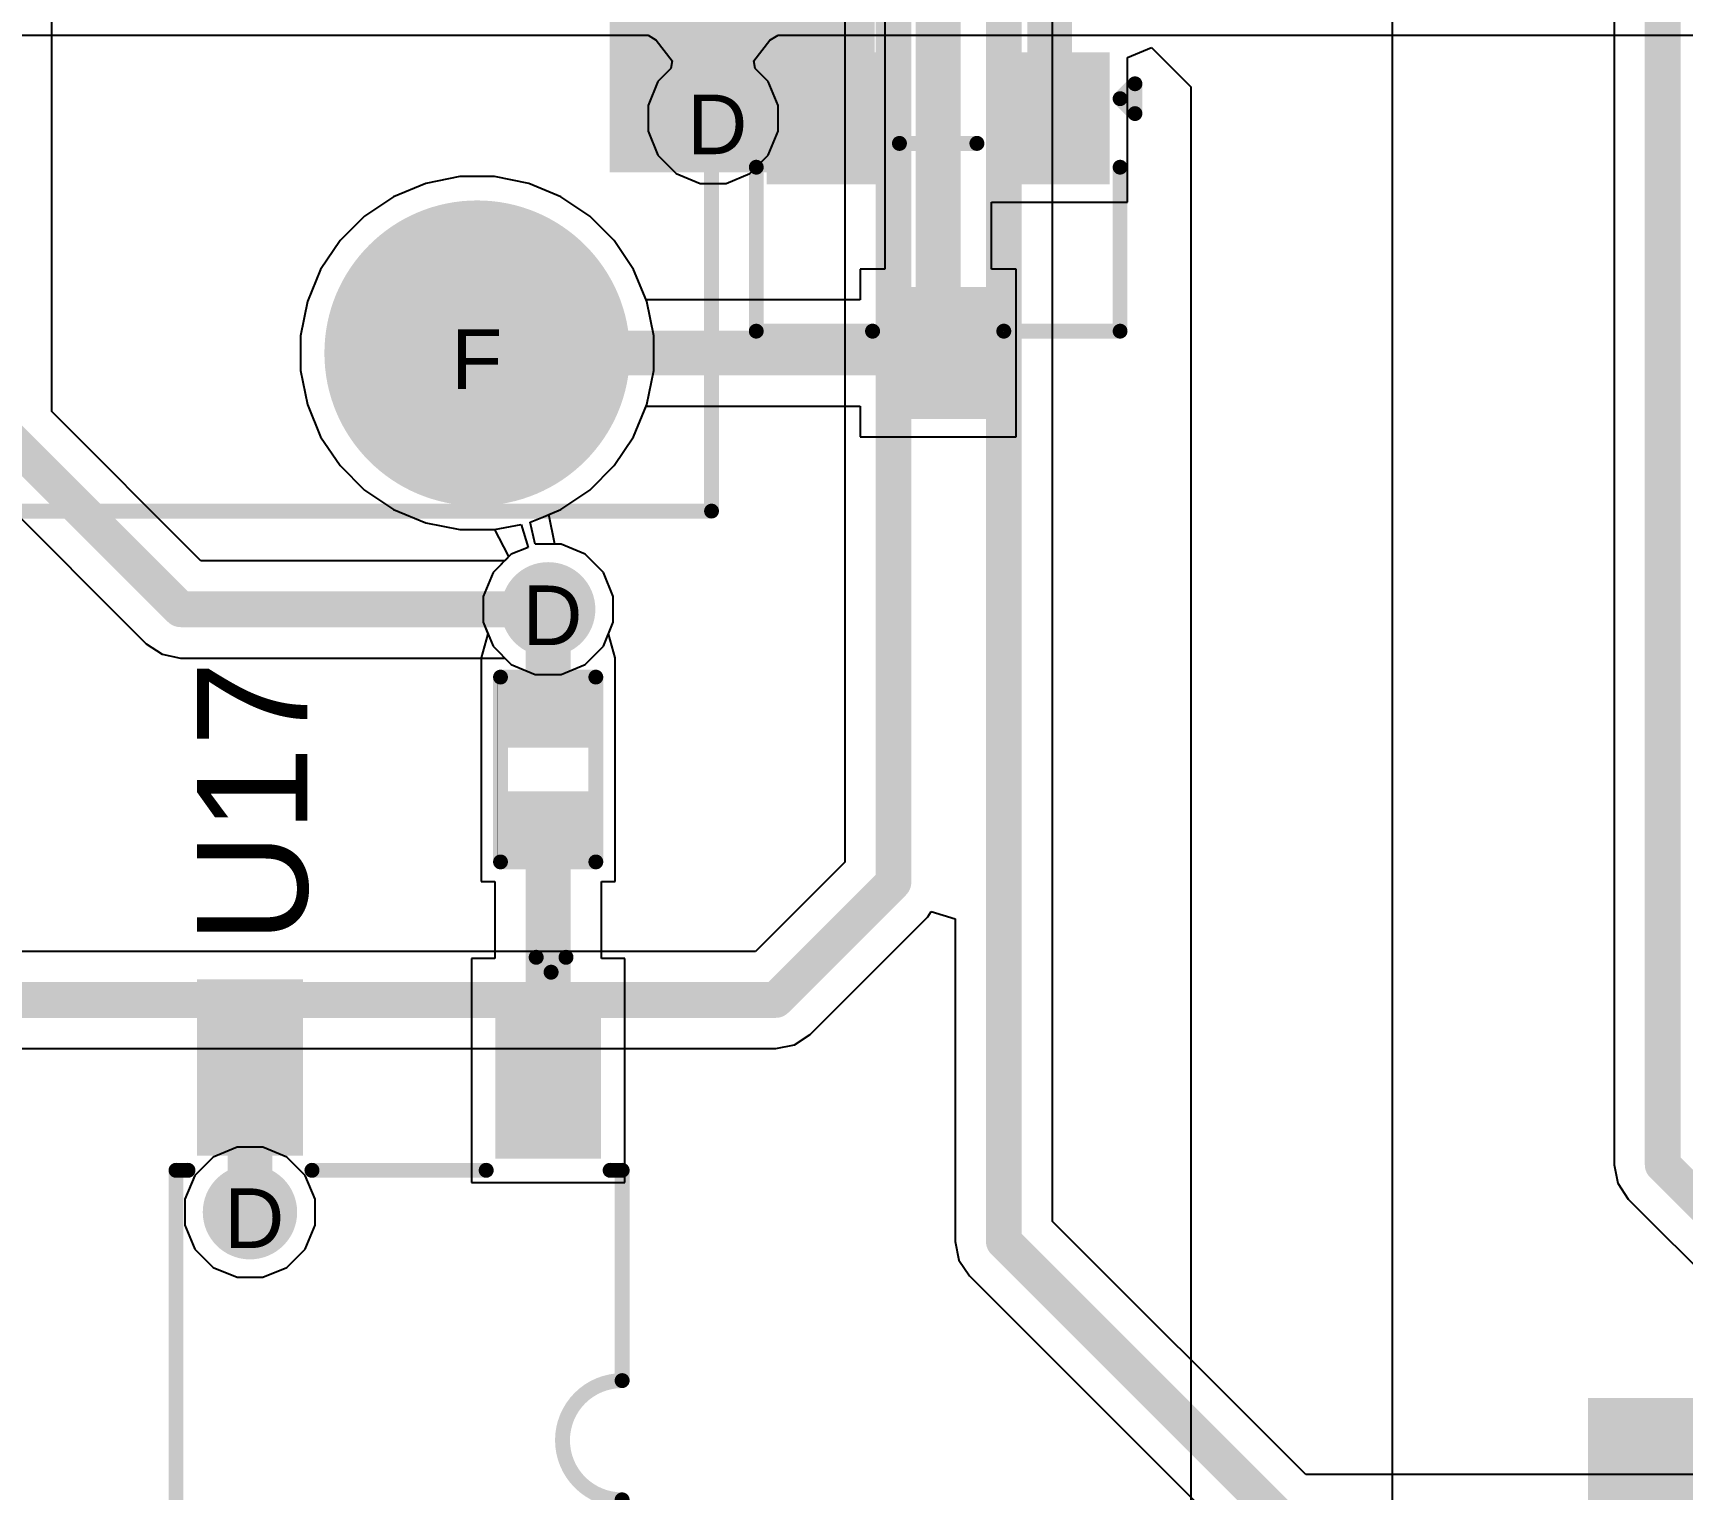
# Model space of a CAD drawing. Header units: inches. Extents: x 0 to 5401, y 0 to 5414.
# Drawn here: x 27.67 to 41.73, y 15.87 to 28.27 of the extents above; entities that cross this region are included whole.
import ezdxf

# ---------------------------------------------------------------- set-up
doc = ezdxf.new("R2010")
doc.units = ezdxf.units.IN
for name, color, linetype in [('Bottom Layer', 5, 'Continuous'), ('Bottom Solder', 6, 'Continuous'), ('Drill Drawing', 1, 'Continuous'), ('Layer 1', 16, 'Continuous'), ('Layer 2', 76, 'Continuous'), ('Multi-Layer', 9, 'Continuous'), ('Pad Holes', 156, 'Continuous'), ('Top Layer', 1, 'Continuous'), ('Top Overlay', 2, 'Continuous'), ('Top Paste', 8, 'Continuous'), ('Top Solder', 216, 'Continuous'), ('Via Holes', 16, 'Continuous')]:
    doc.layers.add(name, color=color, linetype=linetype)
doc.styles.add('Arial', font='', dxfattribs={"height": 0.2})
doc.styles.get('Arial').set_extended_font_data('Arial')

# ---------------------------------------------------------------- blocks, each defined once
blk = doc.blocks.new('SO_5_19')
at = {"layer": 'Top Layer'}
for points in [[(-3.85, 0.87), (-3.85, 1.67), (-2.45, 1.67), (-2.45, 0.87)], [(2.45, 0.87), (2.45, 1.67), (3.85, 1.67), (3.85, 0.87)], [(2.475, -0.4), (2.475, 0.4), (3.875, 0.4), (3.875, -0.4)], [(-3.875, -1.67), (-3.875, -0.87), (-2.475, -0.87), (-2.475, -1.67)], [(2.45, -1.67), (2.45, -0.87), (3.85, -0.87), (3.85, -1.67)]]:
    blk.add_hatch(color=1, dxfattribs=at).paths.add_polyline_path(points)
at = {"layer": 'Top Paste'}
for points in [[(-3.85, 0.87), (-3.85, 1.67), (-2.45, 1.67), (-2.45, 0.87)], [(2.45, 0.87), (2.45, 1.67), (3.85, 1.67), (3.85, 0.87)], [(2.475, -0.4), (2.475, 0.4), (3.875, 0.4), (3.875, -0.4)], [(-3.875, -1.67), (-3.875, -0.87), (-2.475, -0.87), (-2.475, -1.67)], [(2.45, -1.67), (2.45, -0.87), (3.85, -0.87), (3.85, -1.67)]]:
    blk.add_hatch(color=8, dxfattribs=at).paths.add_polyline_path(points)
at = {"layer": 'Top Solder'}
for points in [[(-3.901, 0.819), (-3.901, 1.721), (-2.399, 1.721), (-2.399, 0.819)], [(2.399, 0.819), (2.399, 1.721), (3.901, 1.721), (3.901, 0.819)], [(2.424, -0.451), (2.424, 0.451), (3.926, 0.451), (3.926, -0.451)], [(-3.926, -1.721), (-3.926, -0.819), (-2.424, -0.819), (-2.424, -1.721)], [(2.399, -1.721), (2.399, -0.819), (3.901, -0.819), (3.901, -1.721)]]:
    blk.add_hatch(color=216, dxfattribs=at).paths.add_polyline_path(points)
at = {"layer": 'Top Overlay'}
for points in [[(-2.3, 1.798, 0.127, 0.127, 0), (-2.3, 1.9, 0.127, 0.127, 0)], [(-0.508, 1.9, 0.127, 0.127, 0), (-2.3, 1.9, 0.127, 0.127, 0)], [(0.508, 1.9, 0.127, 0.127, -1), (-0.508, 1.9, 0.127, 0.127, 0)], [(2.3, 1.9, 0.127, 0.127, 0), (0.508, 1.9, 0.127, 0.127, 0)], [(2.3, 1.798, 0.127, 0.127, 0), (2.3, 1.9, 0.127, 0.127, 0)], [(2.3, 1.798, 0.127, 0.127, 0), (2.3, 1.9, 0.127, 0.127, 0)], [(-3.988, 1.295, 0.127, 0.127, 0), (-4.115, 1.422, 0.127, 0.127, 0)], [(-4.115, 1.168, 0.127, 0.127, 0), (-4.115, 1.422, 0.127, 0.127, 0)], [(-4.115, 1.168, 0.127, 0.127, 0), (-3.988, 1.295, 0.127, 0.127, 0)], [(-2.3, -0.742, 0.127, 0.127, 0), (-2.3, 0.742, 0.127, 0.127, 0)], [(2.3, 0.519, 0.127, 0.127, 0), (2.3, 0.742, 0.127, 0.127, 0)], [(2.3, -0.742, 0.127, 0.127, 0), (2.3, -0.519, 0.127, 0.127, 0)], [(-2.3, -1.9, 0.127, 0.127, 0), (-2.3, -1.798, 0.127, 0.127, 0)], [(2.3, -1.9, 0.127, 0.127, 0), (2.3, -1.798, 0.127, 0.127, 0)], [(2.3, -1.9, 0.127, 0.127, 0), (-2.3, -1.9, 0.127, 0.127, 0)]]:
    blk.add_lwpolyline(points, format="xyseb", dxfattribs=at)
for points in [[(-2.332, 1.9, 0.0635, 0.0635, 1), (-2.268, 1.9, 0.0635, 0.0635, 1)], [(-2.332, 1.9, 0.0635, 0.0635, 1), (-2.268, 1.9, 0.0635, 0.0635, 1)], [(-2.332, 1.798, 0.0635, 0.0635, 1), (-2.268, 1.798, 0.0635, 0.0635, 1)], [(-0.54, 1.9, 0.0635, 0.0635, 1), (-0.476, 1.9, 0.0635, 0.0635, 1)], [(-0.539, 1.9, 0.0635, 0.0635, 1), (-0.476, 1.9, 0.0635, 0.0635, 1)], [(0.476, 1.9, 0.0635, 0.0635, 1), (0.54, 1.9, 0.0635, 0.0635, 1)], [(0.476, 1.9, 0.0635, 0.0635, 1), (0.54, 1.9, 0.0635, 0.0635, 1)], [(2.268, 1.9, 0.0635, 0.0635, 1), (2.332, 1.9, 0.0635, 0.0635, 1)], [(2.268, 1.9, 0.0635, 0.0635, 1), (2.332, 1.9, 0.0635, 0.0635, 1)], [(2.268, 1.9, 0.0635, 0.0635, 1), (2.332, 1.9, 0.0635, 0.0635, 1)], [(2.268, 1.798, 0.0635, 0.0635, 1), (2.332, 1.798, 0.0635, 0.0635, 1)], [(2.268, 1.798, 0.0635, 0.0635, 1), (2.332, 1.798, 0.0635, 0.0635, 1)], [(-4.147, 1.422, 0.0635, 0.0635, 1), (-4.083, 1.422, 0.0635, 0.0635, 1)], [(-4.147, 1.422, 0.0635, 0.0635, 1), (-4.083, 1.422, 0.0635, 0.0635, 1)], [(-4.02, 1.295, 0.0635, 0.0635, 1), (-3.956, 1.295, 0.0635, 0.0635, 1)], [(-4.02, 1.295, 0.0635, 0.0635, 1), (-3.956, 1.295, 0.0635, 0.0635, 1)], [(-4.147, 1.168, 0.0635, 0.0635, 1), (-4.083, 1.168, 0.0635, 0.0635, 1)], [(-4.147, 1.168, 0.0635, 0.0635, 1), (-4.083, 1.168, 0.0635, 0.0635, 1)], [(-2.332, 0.742, 0.0635, 0.0635, 1), (-2.268, 0.742, 0.0635, 0.0635, 1)], [(2.268, 0.742, 0.0635, 0.0635, 1), (2.332, 0.742, 0.0635, 0.0635, 1)], [(2.268, 0.519, 0.0635, 0.0635, 1), (2.332, 0.519, 0.0635, 0.0635, 1)], [(2.268, -0.519, 0.0635, 0.0635, 1), (2.332, -0.519, 0.0635, 0.0635, 1)], [(-2.332, -0.742, 0.0635, 0.0635, 1), (-2.268, -0.742, 0.0635, 0.0635, 1)], [(2.268, -0.742, 0.0635, 0.0635, 1), (2.332, -0.742, 0.0635, 0.0635, 1)], [(-2.332, -1.798, 0.0635, 0.0635, 1), (-2.268, -1.798, 0.0635, 0.0635, 1)], [(2.268, -1.798, 0.0635, 0.0635, 1), (2.332, -1.798, 0.0635, 0.0635, 1)], [(-2.332, -1.9, 0.0635, 0.0635, 1), (-2.268, -1.9, 0.0635, 0.0635, 1)], [(-2.332, -1.9, 0.0635, 0.0635, 1), (-2.268, -1.9, 0.0635, 0.0635, 1)], [(2.268, -1.9, 0.0635, 0.0635, 1), (2.332, -1.9, 0.0635, 0.0635, 1)], [(2.268, -1.9, 0.0635, 0.0635, 1), (2.332, -1.9, 0.0635, 0.0635, 1)]]:
    blk.add_lwpolyline(points, format="xyseb", close=True, dxfattribs=at)
blk = doc.blocks.new('R___0402_81')
at = {"layer": 'Top Layer'}
for points in [[(-0.699, -0.318), (-0.699, 0.317), (-0.241, 0.317), (-0.241, -0.318)], [(0.241, -0.318), (0.241, 0.317), (0.699, 0.317), (0.699, -0.318)]]:
    blk.add_hatch(color=1, dxfattribs=at).paths.add_polyline_path(points)
at = {"layer": 'Top Paste'}
for points in [[(-0.699, -0.318), (-0.699, 0.317), (-0.241, 0.317), (-0.241, -0.318)], [(0.241, -0.318), (0.241, 0.317), (0.699, 0.317), (0.699, -0.318)]]:
    blk.add_hatch(color=8, dxfattribs=at).paths.add_polyline_path(points)
at = {"layer": 'Top Solder'}
for points in [[(-0.754, -0.373), (-0.754, 0.373), (-0.186, 0.373), (-0.186, -0.373)], [(0.186, -0.373), (0.186, 0.373), (0.754, 0.373), (0.754, -0.373)]]:
    blk.add_hatch(color=216, dxfattribs=at).paths.add_polyline_path(points)
at = {"layer": 'Top Overlay'}
for points in [[(-0.787, -0.406, 0.127, 0.127, 0), (-0.787, 0.406, 0.127, 0.127, 0)], [(0.787, 0.406, 0.127, 0.127, 0), (-0.787, 0.406, 0.127, 0.127, 0)], [(0.787, -0.406, 0.127, 0.127, 0), (0.787, 0.406, 0.127, 0.127, 0)], [(0.787, -0.406, 0.127, 0.127, 0), (-0.787, -0.406, 0.127, 0.127, 0)], [(0.813, -0.432, 0.00323, 0.00323, 0), (-0.813, -0.432, 0.00323, 0.00323, 0)]]:
    blk.add_lwpolyline(points, format="xyseb", dxfattribs=at)
for points in [[(-0.819, 0.406, 0.0635, 0.0635, 1), (-0.756, 0.406, 0.0635, 0.0635, 1)], [(-0.819, 0.406, 0.0635, 0.0635, 1), (-0.756, 0.406, 0.0635, 0.0635, 1)], [(0.756, 0.406, 0.0635, 0.0635, 1), (0.819, 0.406, 0.0635, 0.0635, 1)], [(0.756, 0.406, 0.0635, 0.0635, 1), (0.819, 0.406, 0.0635, 0.0635, 1)], [(-0.819, -0.406, 0.0635, 0.0635, 1), (-0.756, -0.406, 0.0635, 0.0635, 1)], [(-0.819, -0.406, 0.0635, 0.0635, 1), (-0.756, -0.406, 0.0635, 0.0635, 1)], [(0.756, -0.406, 0.0635, 0.0635, 1), (0.819, -0.406, 0.0635, 0.0635, 1)], [(0.756, -0.406, 0.0635, 0.0635, 1), (0.819, -0.406, 0.0635, 0.0635, 1)], [(-0.814, -0.432, 0.00161, 0.00161, 1), (-0.812, -0.432, 0.00161, 0.00161, 1)], [(0.812, -0.432, 0.00161, 0.00161, 1), (0.814, -0.432, 0.00161, 0.00161, 1)]]:
    blk.add_lwpolyline(points, format="xyseb", close=True, dxfattribs=at)
blk = doc.blocks.new('SOT_23_167')
at = {"layer": 'Top Layer'}
for points in [[(-0.41, 1.46), (0.41, 1.46), (0.41, 0.54), (-0.41, 0.54)], [(-1.36, -0.54), (-0.54, -0.54), (-0.54, -1.46), (-1.36, -1.46)], [(0.54, -0.54), (1.36, -0.54), (1.36, -1.46), (0.54, -1.46)]]:
    blk.add_hatch(color=1, dxfattribs=at).paths.add_polyline_path(points)
at = {"layer": 'Top Paste'}
for points in [[(-0.41, 1.46), (0.41, 1.46), (0.41, 0.54), (-0.41, 0.54)], [(-1.36, -0.54), (-0.54, -0.54), (-0.54, -1.46), (-1.36, -1.46)], [(0.54, -0.54), (1.36, -0.54), (1.36, -1.46), (0.54, -1.46)]]:
    blk.add_hatch(color=8, dxfattribs=at).paths.add_polyline_path(points)
at = {"layer": 'Top Solder'}
for points in [[(-0.512, 1.562), (0.512, 1.562), (0.512, 0.438), (-0.512, 0.438)], [(-1.462, -0.438), (-0.438, -0.438), (-0.438, -1.562), (-1.462, -1.562)], [(0.438, -0.438), (1.462, -0.438), (1.462, -1.562), (0.438, -1.562)]]:
    blk.add_hatch(color=216, dxfattribs=at).paths.add_polyline_path(points)
at = {"layer": 'Top Overlay'}
for points in [[(-1.549, 0.813, 0.127, 0.127, 0), (-1.549, -0.584, 0.127, 0.127, 0)], [(-0.559, 0.813, 0.127, 0.127, 0), (-1.549, 0.813, 0.127, 0.127, 0)], [(1.549, 0.813, 0.127, 0.127, 0), (0.559, 0.813, 0.127, 0.127, 0)], [(1.549, 0.813, 0.127, 0.127, 0), (1.549, -0.584, 0.127, 0.127, 0)], [(0.33, -0.787, 0.127, 0.127, 0), (-0.33, -0.787, 0.127, 0.127, 0)], [(-1.549, -1.168, 0.127, 0.127, 0), (-1.676, -1.041, 0.127, 0.127, 0)], [(-1.676, -1.041, 0.127, 0.127, 0), (-1.676, -1.295, 0.127, 0.127, 0)], [(-1.549, -1.168, 0.127, 0.127, 0), (-1.676, -1.295, 0.127, 0.127, 0)]]:
    blk.add_lwpolyline(points, format="xyseb", dxfattribs=at)
for points in [[(-1.581, 0.813, 0.0635, 0.0635, 1), (-1.518, 0.813, 0.0635, 0.0635, 1)], [(-1.581, 0.813, 0.0635, 0.0635, 1), (-1.518, 0.813, 0.0635, 0.0635, 1)], [(-0.591, 0.813, 0.0635, 0.0635, 1), (-0.527, 0.813, 0.0635, 0.0635, 1)], [(0.527, 0.813, 0.0635, 0.0635, 1), (0.591, 0.813, 0.0635, 0.0635, 1)], [(1.518, 0.813, 0.0635, 0.0635, 1), (1.581, 0.813, 0.0635, 0.0635, 1)], [(1.518, 0.813, 0.0635, 0.0635, 1), (1.581, 0.813, 0.0635, 0.0635, 1)], [(-1.581, -0.584, 0.0635, 0.0635, 1), (-1.518, -0.584, 0.0635, 0.0635, 1)], [(1.518, -0.584, 0.0635, 0.0635, 1), (1.581, -0.584, 0.0635, 0.0635, 1)], [(-0.362, -0.787, 0.0635, 0.0635, 1), (-0.298, -0.787, 0.0635, 0.0635, 1)], [(0.298, -0.787, 0.0635, 0.0635, 1), (0.362, -0.787, 0.0635, 0.0635, 1)], [(-1.708, -1.041, 0.0635, 0.0635, 1), (-1.645, -1.041, 0.0635, 0.0635, 1)], [(-1.708, -1.041, 0.0635, 0.0635, 1), (-1.645, -1.041, 0.0635, 0.0635, 1)], [(-1.581, -1.168, 0.0635, 0.0635, 1), (-1.518, -1.168, 0.0635, 0.0635, 1)], [(-1.581, -1.168, 0.0635, 0.0635, 1), (-1.518, -1.168, 0.0635, 0.0635, 1)], [(-1.708, -1.295, 0.0635, 0.0635, 1), (-1.645, -1.295, 0.0635, 0.0635, 1)], [(-1.708, -1.295, 0.0635, 0.0635, 1), (-1.645, -1.295, 0.0635, 0.0635, 1)]]:
    blk.add_lwpolyline(points, format="xyseb", close=True, dxfattribs=at)
blk = doc.blocks.new('HF33F_024_ZS3_178')
at = {"layer": 'Bottom Layer'}
h = blk.add_hatch(color=5, dxfattribs=at)
edge = h.paths.add_edge_path()
edge.add_arc((-8.9, 3.81), 1.25, 0, 360)
at = {"layer": 'Bottom Solder'}
h = blk.add_hatch(color=6, dxfattribs=at)
edge = h.paths.add_edge_path()
edge.add_arc((-8.9, 3.81), 1.301, 0, 360)
at = {"layer": 'Layer 1'}
h = blk.add_hatch(color=16, dxfattribs=at)
edge = h.paths.add_edge_path()
edge.add_arc((-8.9, 3.81), 1.25, 0, 360)
at = {"layer": 'Layer 2'}
h = blk.add_hatch(color=76, dxfattribs=at)
edge = h.paths.add_edge_path()
edge.add_arc((-8.9, 3.81), 1.25, 0, 360)
at = {"layer": 'Multi-Layer'}
h = blk.add_hatch(color=9, dxfattribs=at)
edge = h.paths.add_edge_path()
edge.add_arc((-8.9, 3.81), 1.25, 0, 360)
at = {"layer": 'Pad Holes'}
h = blk.add_hatch(color=7, dxfattribs=at)
edge = h.paths.add_edge_path()
edge.add_arc((-8.9, 3.81), 0.7, 0, 360)
at = {"layer": 'Top Layer'}
h = blk.add_hatch(color=1, dxfattribs=at)
edge = h.paths.add_edge_path()
edge.add_arc((-8.9, 3.81), 1.25, 0, 360)
at = {"layer": 'Top Solder'}
h = blk.add_hatch(color=216, dxfattribs=at)
edge = h.paths.add_edge_path()
edge.add_arc((-8.9, 3.81), 1.301, 0, 360)
at = {"layer": 'Top Overlay'}
for points in [[(-10.897, 5.156, 0.127, 0.127, 0), (-10.897, -5.163, 0.127, 0.127, 0)], [(9.677, 5.156, 0.127, 0.127, 0), (-10.897, 5.156, 0.127, 0.127, 0)]]:
    blk.add_lwpolyline(points, format="xyseb", dxfattribs=at)
blk.add_lwpolyline([(-10.928, 5.156, 0.0635, 0.0635, 1), (-10.865, 5.156, 0.0635, 0.0635, 1)], format="xyseb", close=True, dxfattribs=at)
blk.add_lwpolyline([(-10.928, 5.156, 0.0635, 0.0635, 1), (-10.865, 5.156, 0.0635, 0.0635, 1)], format="xyseb", close=True, dxfattribs=at)
blk = doc.blocks.new('UWX1E101MCL1GB__270')
at = {"layer": 'Top Layer'}
for points in [[(-1.15, 1.4), (-1.15, -1.4), (-6.15, -1.4), (-6.15, 1.4)], [(6.15, 1.4), (6.15, -1.4), (1.15, -1.4), (1.15, 1.4)]]:
    blk.add_hatch(color=1, dxfattribs=at).paths.add_polyline_path(points)
at = {"layer": 'Top Paste'}
for points in [[(-1.15, 1.4), (-1.15, -1.4), (-6.15, -1.4), (-6.15, 1.4)], [(6.15, 1.4), (6.15, -1.4), (1.15, -1.4), (1.15, 1.4)]]:
    blk.add_hatch(color=8, dxfattribs=at).paths.add_polyline_path(points)
at = {"layer": 'Top Solder'}
for points in [[(-1.048, 1.502), (-1.048, -1.502), (-6.252, -1.502), (-6.252, 1.502)], [(6.252, 1.502), (6.252, -1.502), (1.048, -1.502), (1.048, 1.502)]]:
    blk.add_hatch(color=216, dxfattribs=at).paths.add_polyline_path(points)
at = {"layer": 'Top Overlay'}
for points in [[(-4.242, 3.124, 0.127, 0.127, 0), (-3.15, 4.216, 0.127, 0.127, 0)], [(-3.15, 4.216, 0.127, 0.127, 0), (4.267, 4.216, 0.127, 0.127, 0)], [(4.267, 1.956, 0.127, 0.127, 0), (4.267, 4.216, 0.127, 0.127, 0)], [(-4.242, 2.083, 0.127, 0.127, 0), (-4.242, 3.124, 0.127, 0.127, 0)], [(-4.902, 1.651, 0.127, 0.127, 0), (-4.902, 2.261, 0.127, 0.127, 0)], [(-5.207, 1.956, 0.127, 0.127, 0), (-4.597, 1.956, 0.127, 0.127, 0)], [(4.267, -4.216, 0.127, 0.127, 0), (4.267, -1.956, 0.127, 0.127, 0)], [(-4.242, -3.124, 0.127, 0.127, 0), (-4.242, -2.083, 0.127, 0.127, 0)], [(-4.242, -3.124, 0.127, 0.127, 0), (-3.15, -4.216, 0.127, 0.127, 0)], [(-3.15, -4.216, 0.127, 0.127, 0), (4.267, -4.216, 0.127, 0.127, 0)]]:
    blk.add_lwpolyline(points, format="xyseb", dxfattribs=at)
for points in [[(-3.181, 4.216, 0.0635, 0.0635, 1), (-3.118, 4.216, 0.0635, 0.0635, 1)], [(-3.181, 4.216, 0.0635, 0.0635, 1), (-3.118, 4.216, 0.0635, 0.0635, 1)], [(4.235, 4.216, 0.0635, 0.0635, 1), (4.299, 4.216, 0.0635, 0.0635, 1)], [(4.235, 4.216, 0.0635, 0.0635, 1), (4.299, 4.216, 0.0635, 0.0635, 1)], [(-4.274, 3.124, 0.0635, 0.0635, 1), (-4.21, 3.124, 0.0635, 0.0635, 1)], [(-4.274, 3.124, 0.0635, 0.0635, 1), (-4.21, 3.124, 0.0635, 0.0635, 1)], [(-4.934, 2.261, 0.0635, 0.0635, 1), (-4.87, 2.261, 0.0635, 0.0635, 1)], [(-4.274, 2.083, 0.0635, 0.0635, 1), (-4.21, 2.083, 0.0635, 0.0635, 1)], [(-5.239, 1.956, 0.0635, 0.0635, 1), (-5.175, 1.956, 0.0635, 0.0635, 1)], [(-4.629, 1.956, 0.0635, 0.0635, 1), (-4.566, 1.956, 0.0635, 0.0635, 1)], [(4.235, 1.956, 0.0635, 0.0635, 1), (4.299, 1.956, 0.0635, 0.0635, 1)], [(-4.934, 1.651, 0.0635, 0.0635, 1), (-4.87, 1.651, 0.0635, 0.0635, 1)], [(4.235, -1.956, 0.0635, 0.0635, 1), (4.299, -1.956, 0.0635, 0.0635, 1)], [(-4.274, -2.083, 0.0635, 0.0635, 1), (-4.21, -2.083, 0.0635, 0.0635, 1)], [(-4.274, -3.124, 0.0635, 0.0635, 1), (-4.21, -3.124, 0.0635, 0.0635, 1)], [(-4.274, -3.124, 0.0635, 0.0635, 1), (-4.21, -3.124, 0.0635, 0.0635, 1)], [(-3.181, -4.216, 0.0635, 0.0635, 1), (-3.118, -4.216, 0.0635, 0.0635, 1)], [(-3.181, -4.216, 0.0635, 0.0635, 1), (-3.118, -4.216, 0.0635, 0.0635, 1)], [(4.235, -4.216, 0.0635, 0.0635, 1), (4.299, -4.216, 0.0635, 0.0635, 1)], [(4.235, -4.216, 0.0635, 0.0635, 1), (4.299, -4.216, 0.0635, 0.0635, 1)]]:
    blk.add_lwpolyline(points, format="xyseb", close=True, dxfattribs=at)

msp = doc.modelspace()

# ---------------------------------------------------------------- hatches: boundary and pattern name
at = {"layer": 'Bottom Layer'}
h = msp.add_hatch(color=5, dxfattribs=at)
edge = h.paths.add_edge_path()
edge.add_arc((33.465, 27.546), 0.3, 0, 360)
h = msp.add_hatch(color=5, dxfattribs=at)
edge = h.paths.add_edge_path()
edge.add_arc((32.06, 23.363), 0.3, 0, 360)
h = msp.add_hatch(color=5, dxfattribs=at)
edge = h.paths.add_edge_path()
edge.add_arc((29.52, 18.226), 0.3, 0, 360)
at = {"layer": 'Bottom Solder'}
h = msp.add_hatch(color=6, dxfattribs=at)
edge = h.paths.add_edge_path()
edge.add_arc((33.465, 27.546), 0.402, 0, 360)
h = msp.add_hatch(color=6, dxfattribs=at)
edge = h.paths.add_edge_path()
edge.add_arc((32.06, 23.363), 0.402, 0, 360)
h = msp.add_hatch(color=6, dxfattribs=at)
edge = h.paths.add_edge_path()
edge.add_arc((29.52, 18.226), 0.402, 0, 360)
at = {"layer": 'Layer 1'}
h = msp.add_hatch(color=16, dxfattribs=at)
edge = h.paths.add_edge_path()
edge.add_arc((33.465, 27.546), 0.3, 0, 360)
h = msp.add_hatch(color=16, dxfattribs=at)
edge = h.paths.add_edge_path()
edge.add_arc((32.06, 23.363), 0.3, 0, 360)
h = msp.add_hatch(color=16, dxfattribs=at)
edge = h.paths.add_edge_path()
edge.add_arc((29.52, 18.226), 0.3, 0, 360)
at = {"layer": 'Layer 2'}
h = msp.add_hatch(color=76, dxfattribs=at)
edge = h.paths.add_edge_path()
edge.add_arc((33.465, 27.546), 0.3, 0, 360)
h = msp.add_hatch(color=76, dxfattribs=at)
edge = h.paths.add_edge_path()
edge.add_arc((32.06, 23.363), 0.3, 0, 360)
h = msp.add_hatch(color=76, dxfattribs=at)
edge = h.paths.add_edge_path()
edge.add_arc((29.52, 18.226), 0.3, 0, 360)
at = {"layer": 'Top Layer'}
msp.add_hatch(color=1, dxfattribs=at).paths.add_polyline_path([(32.584, 27.086), (34.842, 27.086), (34.842, 29.032), (32.584, 29.032)])
h = msp.add_hatch(color=1, dxfattribs=at)
edge = h.paths.add_edge_path()
edge.add_arc((33.465, 27.546), 0.3, 0, 360)
h = msp.add_hatch(color=1, dxfattribs=at)
edge = h.paths.add_edge_path()
edge.add_arc((32.06, 23.363), 0.3, 0, 360)
h = msp.add_hatch(color=1, dxfattribs=at)
edge = h.paths.add_edge_path()
edge.add_arc((29.52, 18.226), 0.3, 0, 360)
at = {"layer": 'Top Solder'}
h = msp.add_hatch(color=216, dxfattribs=at)
edge = h.paths.add_edge_path()
edge.add_arc((33.465, 27.546), 0.402, 0, 360)
h = msp.add_hatch(color=216, dxfattribs=at)
edge = h.paths.add_edge_path()
edge.add_arc((32.06, 23.363), 0.402, 0, 360)
h = msp.add_hatch(color=216, dxfattribs=at)
edge = h.paths.add_edge_path()
edge.add_arc((29.52, 18.226), 0.402, 0, 360)
at = {"layer": 'Via Holes'}
h = msp.add_hatch(color=7, dxfattribs=at)
edge = h.paths.add_edge_path()
edge.add_arc((33.465, 27.546), 0.15, 0, 360)
h = msp.add_hatch(color=7, dxfattribs=at)
edge = h.paths.add_edge_path()
edge.add_arc((32.06, 23.363), 0.15, 0, 360)
h = msp.add_hatch(color=7, dxfattribs=at)
edge = h.paths.add_edge_path()
edge.add_arc((29.52, 18.226), 0.15, 0, 360)

# ---------------------------------------------------------------- linework, layer by layer
at = {"layer": 'Bottom Layer'}
for p, q in [((27.831, 25.048), (27.831, 78.795)), ((41.139, 39.733), (41.139, 18.631)), ((34.587, 37.132), (34.587, 21.209)), ((36.355, 18.148), (36.355, 36.652)), ((31.017, 26.992), (30.743, 26.879)), ((31.307, 27.05), (31.017, 26.992)), ((31.603, 27.05), (31.307, 27.05)), ((31.894, 26.992), (31.603, 27.05)), ((32.168, 26.879), (31.894, 26.992)), ((30.743, 26.879), (30.496, 26.714)), ((32.414, 26.714), (32.168, 26.879)), ((30.496, 26.714), (30.287, 26.505)), ((32.623, 26.505), (32.414, 26.714)), ((30.287, 26.505), (30.122, 26.258)), ((32.788, 26.258), (32.623, 26.505)), ((30.122, 26.258), (30.009, 25.985)), ((32.901, 25.985), (32.788, 26.258)), ((30.009, 25.985), (29.951, 25.694)), ((32.959, 25.694), (32.901, 25.985)), ((29.951, 25.694), (29.951, 25.398)), ((32.959, 25.398), (32.959, 25.694)), ((29.951, 25.398), (30.009, 25.107)), ((32.901, 25.107), (32.959, 25.398)), ((29.101, 23.777), (27.831, 25.048)), ((30.009, 25.107), (30.122, 24.833)), ((32.788, 24.833), (32.901, 25.107)), ((30.122, 24.833), (30.287, 24.587)), ((32.623, 24.587), (32.788, 24.833)), ((27.123, 24.583), (28.636, 23.07)), ((30.287, 24.587), (30.496, 24.378)), ((32.414, 24.378), (32.623, 24.587)), ((30.496, 24.378), (30.743, 24.213)), ((32.168, 24.213), (32.414, 24.378)), ((30.743, 24.213), (31.017, 24.1)), ((32.019, 24.152), (32.168, 24.213)), ((31.017, 24.1), (31.307, 24.042)), ((31.307, 24.042), (31.603, 24.042)), ((31.603, 24.042), (31.829, 24.087)), ((31.829, 24.087), (31.889, 23.891)), ((31.906, 24.105), (32.019, 24.152)), ((31.95, 23.917), (31.906, 24.105)), ((32.17, 23.917), (31.95, 23.917)), ((32.374, 23.832), (32.17, 23.917)), ((31.691, 23.777), (29.101, 23.777)), ((31.746, 23.832), (31.691, 23.777)), ((31.889, 23.891), (31.746, 23.832)), ((32.53, 23.677), (32.374, 23.832)), ((32.614, 23.473), (32.53, 23.677)), ((32.614, 23.253), (32.614, 23.473)), ((32.53, 23.049), (32.614, 23.253)), ((28.636, 23.07), (28.771, 22.98)), ((28.771, 22.98), (28.929, 22.948)), ((28.929, 22.948), (31.691, 22.948)), ((31.691, 22.948), (31.746, 22.893)), ((32.374, 22.893), (32.53, 23.049)), ((31.746, 22.893), (31.95, 22.809)), ((31.95, 22.809), (32.17, 22.809)), ((32.17, 22.809), (32.374, 22.893)), ((34.587, 21.209), (33.827, 20.448)), ((34.291, 19.741), (35.294, 20.744)), ((35.294, 20.744), (35.323, 20.788)), ((35.323, 20.788), (35.527, 20.726)), ((35.527, 20.726), (35.527, 17.977)), ((33.827, 20.448), (15.031, 20.448)), ((34.157, 19.651), (34.291, 19.741)), ((14.859, 19.62), (33.998, 19.62)), ((33.998, 19.62), (34.157, 19.651)), ((41.139, 18.631), (41.171, 18.473)), ((41.171, 18.473), (41.26, 18.338)), ((41.26, 18.338), (42.752, 16.847)), ((38.513, 15.991), (36.355, 18.148)), ((35.527, 17.977), (35.558, 17.818)), ((35.558, 17.818), (35.648, 17.684)), ((35.648, 17.684), (38.048, 15.284)), ((142.792, 15.991), (38.513, 15.991))]:
    msp.add_line(p, q, dxfattribs=at)
for points in [[(41.553, 18.631, 0.305, 0.305, 0), (41.553, 39.733, 0.305, 0.305, 0)], [(35.001, 21.037, 0.305, 0.305, 0), (35.001, 37.132, 0.305, 0.305, 0)], [(35.941, 17.977, 0.305, 0.305, 0), (35.941, 36.823, 0.305, 0.305, 0)], [(27.416, 24.876, 0.305, 0.305, 0), (28.929, 23.363, 0.305, 0.305, 0)], [(28.929, 23.363, 0.305, 0.305, 0), (32.06, 23.363, 0.305, 0.305, 0)], [(33.998, 20.034, 0.305, 0.305, 0), (35.001, 21.037, 0.305, 0.305, 0)], [(14.859, 20.034, 0.305, 0.305, 0), (33.998, 20.034, 0.305, 0.305, 0)], [(41.553, 18.631, 0.305, 0.305, 0), (43.045, 17.14, 0.305, 0.305, 0)], [(35.941, 17.977, 0.305, 0.305, 0), (38.341, 15.576, 0.305, 0.305, 0)]]:
    msp.add_lwpolyline(points, format="xyseb", dxfattribs=at)
for points in [[(28.853, 23.363, 0.152, 0.152, 1), (29.005, 23.363, 0.152, 0.152, 1)], [(28.853, 23.363, 0.152, 0.152, 1), (29.005, 23.363, 0.152, 0.152, 1)], [(31.984, 23.363, 0.152, 0.152, 1), (32.136, 23.363, 0.152, 0.152, 1)], [(34.925, 21.037, 0.152, 0.152, 1), (35.077, 21.037, 0.152, 0.152, 1)], [(34.925, 21.037, 0.152, 0.152, 1), (35.077, 21.037, 0.152, 0.152, 1)], [(33.922, 20.034, 0.152, 0.152, 1), (34.074, 20.034, 0.152, 0.152, 1)], [(33.922, 20.034, 0.152, 0.152, 1), (34.074, 20.034, 0.152, 0.152, 1)], [(41.477, 18.631, 0.152, 0.152, 1), (41.63, 18.631, 0.152, 0.152, 1)], [(41.477, 18.631, 0.152, 0.152, 1), (41.63, 18.631, 0.152, 0.152, 1)], [(35.865, 17.977, 0.152, 0.152, 1), (36.017, 17.977, 0.152, 0.152, 1)], [(35.865, 17.977, 0.152, 0.152, 1), (36.017, 17.977, 0.152, 0.152, 1)]]:
    msp.add_lwpolyline(points, format="xyseb", close=True, dxfattribs=at)
at = {"layer": 'Layer 1'}
for p, q in [((31.017, 26.992), (30.743, 26.879)), ((31.307, 27.05), (31.017, 26.992)), ((31.603, 27.05), (31.307, 27.05)), ((31.894, 26.992), (31.603, 27.05)), ((32.168, 26.879), (31.894, 26.992)), ((30.743, 26.879), (30.496, 26.714)), ((32.414, 26.714), (32.168, 26.879)), ((30.496, 26.714), (30.287, 26.505)), ((32.623, 26.505), (32.414, 26.714)), ((30.287, 26.505), (30.122, 26.258)), ((32.788, 26.258), (32.623, 26.505)), ((30.122, 26.258), (30.009, 25.985)), ((32.901, 25.985), (32.788, 26.258)), ((30.009, 25.985), (29.951, 25.694)), ((32.959, 25.694), (32.901, 25.985)), ((29.951, 25.694), (29.951, 25.398)), ((32.959, 25.398), (32.959, 25.694)), ((29.951, 25.398), (30.009, 25.107)), ((32.901, 25.107), (32.959, 25.398)), ((30.009, 25.107), (30.122, 24.833)), ((32.788, 24.833), (32.901, 25.107)), ((30.122, 24.833), (30.287, 24.587)), ((32.623, 24.587), (32.788, 24.833)), ((30.287, 24.587), (30.496, 24.378)), ((32.414, 24.378), (32.623, 24.587)), ((30.496, 24.378), (30.743, 24.213)), ((32.168, 24.213), (32.414, 24.378)), ((30.743, 24.213), (31.017, 24.1)), ((32.066, 24.171), (32.168, 24.213)), ((31.017, 24.1), (31.307, 24.042)), ((31.307, 24.042), (31.603, 24.042)), ((31.603, 24.042), (31.717, 23.823)), ((32.116, 23.917), (32.066, 24.171)), ((32.17, 23.917), (32.116, 23.917)), ((32.374, 23.832), (32.17, 23.917)), ((31.72, 23.806), (31.591, 23.677)), ((31.717, 23.823), (31.72, 23.806)), ((32.53, 23.677), (32.374, 23.832)), ((31.591, 23.677), (31.506, 23.473)), ((32.614, 23.473), (32.53, 23.677)), ((31.506, 23.473), (31.506, 23.253)), ((32.614, 23.253), (32.614, 23.473)), ((31.506, 23.253), (31.591, 23.049)), ((32.53, 23.049), (32.614, 23.253)), ((31.591, 23.049), (31.746, 22.893)), ((32.374, 22.893), (32.53, 23.049)), ((31.746, 22.893), (31.95, 22.809)), ((31.95, 22.809), (32.17, 22.809)), ((32.17, 22.809), (32.374, 22.893))]:
    msp.add_line(p, q, dxfattribs=at)
at = {"layer": 'Layer 2'}
for p, q in [((17.704, 28.254), (32.911, 28.254)), ((32.911, 28.254), (32.98, 28.212)), ((33.949, 28.212), (34.019, 28.254)), ((34.019, 28.254), (45.685, 28.254)), ((32.98, 28.212), (33.117, 28.036)), ((33.812, 28.036), (33.949, 28.212)), ((33.105, 27.97), (32.995, 27.86)), ((33.117, 28.036), (33.105, 27.97)), ((33.824, 27.97), (33.812, 28.036)), ((33.934, 27.86), (33.824, 27.97)), ((32.995, 27.86), (32.911, 27.656)), ((34.019, 27.656), (33.934, 27.86)), ((32.911, 27.656), (32.911, 27.436)), ((34.019, 27.436), (34.019, 27.656)), ((32.911, 27.436), (32.995, 27.232)), ((33.934, 27.232), (34.019, 27.436)), ((32.995, 27.232), (33.151, 27.076)), ((33.778, 27.076), (33.934, 27.232)), ((31.017, 26.992), (30.743, 26.879)), ((31.307, 27.05), (31.017, 26.992)), ((31.603, 27.05), (31.307, 27.05)), ((31.894, 26.992), (31.603, 27.05)), ((32.168, 26.879), (31.894, 26.992)), ((33.151, 27.076), (33.354, 26.992)), ((33.354, 26.992), (33.575, 26.992)), ((33.575, 26.992), (33.778, 27.076)), ((30.743, 26.879), (30.496, 26.714)), ((32.414, 26.714), (32.168, 26.879)), ((30.496, 26.714), (30.287, 26.505)), ((32.623, 26.505), (32.414, 26.714)), ((30.287, 26.505), (30.122, 26.258)), ((32.788, 26.258), (32.623, 26.505)), ((30.122, 26.258), (30.009, 25.985)), ((32.901, 25.985), (32.788, 26.258)), ((30.009, 25.985), (29.951, 25.694)), ((32.959, 25.694), (32.901, 25.985)), ((29.951, 25.694), (29.951, 25.398)), ((32.959, 25.398), (32.959, 25.694)), ((29.951, 25.398), (30.009, 25.107)), ((32.901, 25.107), (32.959, 25.398)), ((30.009, 25.107), (30.122, 24.833)), ((32.788, 24.833), (32.901, 25.107)), ((30.122, 24.833), (30.287, 24.587)), ((32.623, 24.587), (32.788, 24.833)), ((30.287, 24.587), (30.496, 24.378)), ((32.414, 24.378), (32.623, 24.587)), ((30.496, 24.378), (30.743, 24.213)), ((32.168, 24.213), (32.414, 24.378)), ((30.743, 24.213), (31.017, 24.1)), ((32.066, 24.171), (32.168, 24.213)), ((31.017, 24.1), (31.307, 24.042)), ((31.307, 24.042), (31.603, 24.042)), ((31.603, 24.042), (31.717, 23.823)), ((32.116, 23.917), (32.066, 24.171)), ((32.17, 23.917), (32.116, 23.917)), ((32.374, 23.832), (32.17, 23.917)), ((31.72, 23.806), (31.591, 23.677)), ((31.717, 23.823), (31.72, 23.806)), ((32.53, 23.677), (32.374, 23.832)), ((31.591, 23.677), (31.506, 23.473)), ((32.614, 23.473), (32.53, 23.677)), ((31.506, 23.473), (31.506, 23.253)), ((32.614, 23.253), (32.614, 23.473)), ((31.506, 23.253), (31.591, 23.049)), ((32.53, 23.049), (32.614, 23.253)), ((31.591, 23.049), (31.746, 22.893)), ((32.374, 22.893), (32.53, 23.049)), ((31.746, 22.893), (31.95, 22.809)), ((31.95, 22.809), (32.17, 22.809)), ((32.17, 22.809), (32.374, 22.893)), ((29.206, 18.695), (29.051, 18.54)), ((29.41, 18.78), (29.206, 18.695)), ((29.63, 18.78), (29.41, 18.78)), ((29.834, 18.695), (29.63, 18.78)), ((29.99, 18.54), (29.834, 18.695)), ((29.051, 18.54), (28.966, 18.336)), ((30.074, 18.336), (29.99, 18.54)), ((28.966, 18.336), (28.966, 18.116)), ((30.074, 18.116), (30.074, 18.336)), ((28.966, 18.116), (29.051, 17.912)), ((29.99, 17.912), (30.074, 18.116)), ((29.051, 17.912), (29.206, 17.756)), ((29.834, 17.756), (29.99, 17.912)), ((29.206, 17.756), (29.41, 17.672)), ((29.63, 17.672), (29.834, 17.756)), ((29.41, 17.672), (29.63, 17.672))]:
    msp.add_line(p, q, dxfattribs=at)
at = {"layer": 'Top Layer'}
for p, q in [((39.252, 13.803), (39.252, 31.752)), ((34.929, 28.979), (34.929, 26.26)), ((36.996, 28.066), (37.199, 28.15)), ((37.199, 28.15), (37.535, 27.814)), ((36.996, 26.832), (36.996, 28.066)), ((37.535, 27.814), (37.535, 10.719)), ((31.017, 26.992), (30.743, 26.879)), ((31.307, 27.05), (31.017, 26.992)), ((31.603, 27.05), (31.307, 27.05)), ((31.894, 26.992), (31.603, 27.05)), ((32.168, 26.879), (31.894, 26.992)), ((30.743, 26.879), (30.496, 26.714)), ((32.414, 26.714), (32.168, 26.879)), ((30.496, 26.714), (30.287, 26.505)), ((32.623, 26.505), (32.414, 26.714)), ((35.835, 26.26), (35.835, 26.832)), ((35.835, 26.832), (36.996, 26.832)), ((30.287, 26.505), (30.122, 26.258)), ((32.788, 26.258), (32.623, 26.505)), ((30.122, 26.258), (30.009, 25.985)), ((32.895, 25.999), (32.788, 26.258)), ((34.929, 26.26), (34.718, 26.26)), ((34.718, 26.26), (34.718, 25.999)), ((36.046, 26.26), (35.835, 26.26)), ((36.046, 24.832), (36.046, 26.26)), ((30.009, 25.985), (29.951, 25.694)), ((34.718, 25.999), (32.895, 25.999)), ((29.951, 25.694), (29.951, 25.398)), ((29.951, 25.398), (30.009, 25.107)), ((30.009, 25.107), (30.122, 24.833)), ((32.788, 24.833), (32.895, 25.093)), ((32.895, 25.093), (34.718, 25.093)), ((34.718, 25.093), (34.718, 24.832)), ((30.122, 24.833), (30.287, 24.587)), ((32.623, 24.587), (32.788, 24.833)), ((34.718, 24.832), (36.046, 24.832)), ((30.287, 24.587), (30.496, 24.378)), ((32.414, 24.378), (32.623, 24.587)), ((30.496, 24.378), (30.743, 24.213)), ((32.168, 24.213), (32.414, 24.378)), ((30.743, 24.213), (31.017, 24.1)), ((32.019, 24.152), (32.168, 24.213)), ((31.017, 24.1), (31.307, 24.042)), ((31.307, 24.042), (31.603, 24.042)), ((31.603, 24.042), (31.829, 24.087)), ((31.829, 24.087), (31.889, 23.891)), ((31.906, 24.105), (32.019, 24.152)), ((31.95, 23.917), (31.906, 24.105)), ((32.17, 23.917), (31.95, 23.917)), ((32.374, 23.832), (32.17, 23.917)), ((31.746, 23.832), (31.591, 23.677)), ((31.889, 23.891), (31.746, 23.832)), ((32.53, 23.677), (32.374, 23.832)), ((31.591, 23.677), (31.506, 23.473)), ((32.614, 23.473), (32.53, 23.677)), ((31.506, 23.473), (31.506, 23.253)), ((32.614, 23.253), (32.614, 23.473)), ((31.506, 23.253), (31.547, 23.154)), ((32.573, 23.154), (32.614, 23.253)), ((31.547, 23.154), (31.489, 22.95)), ((32.632, 22.95), (32.573, 23.154)), ((31.489, 22.95), (31.489, 22.95)), ((31.489, 22.95), (31.489, 21.985)), ((32.632, 21.985), (32.632, 22.95)), ((32.632, 22.95), (32.632, 22.95)), ((31.489, 21.985), (31.489, 21.045)), ((32.632, 21.045), (32.632, 21.985)), ((31.489, 21.045), (31.607, 21.045)), ((31.607, 21.045), (31.607, 20.387)), ((32.513, 20.387), (32.513, 21.045)), ((32.513, 21.045), (32.632, 21.045)), ((31.607, 20.387), (31.406, 20.387)), ((31.406, 20.387), (31.406, 18.479)), ((32.714, 20.387), (32.513, 20.387)), ((32.714, 18.479), (32.714, 20.387)), ((31.406, 18.479), (32.714, 18.479))]:
    msp.add_line(p, q, dxfattribs=at)
for points in [[(35.382, 25.546, 0.381, 0.381, 0), (35.382, 29.167, 0.381, 0.381, 0)], [(36.332, 27.546, 0.381, 0.381, 0), (36.332, 28.695, 0.381, 0.381, 0)], [(31.455, 25.546, 0.381, 0.381, 0), (35.382, 25.546, 0.381, 0.381, 0)], [(32.06, 22.468, 0.381, 0.381, 0), (32.06, 23.363, 0.381, 0.381, 0)], [(32.06, 19.433, 0.381, 0.381, 0), (32.06, 21.528, 0.381, 0.381, 0)], [(29.52, 18.226, 0.254, 0.254, 0), (29.52, 19.458, 0.254, 0.254, 0)], [(29.52, 18.226, 0.381, 0.381, 0), (29.52, 19.263, 0.381, 0.381, 0)]]:
    msp.add_lwpolyline(points, format="xyseb", dxfattribs=at)
for points in [[(36.237, 27.546, 0.191, 0.191, 1), (36.427, 27.546, 0.191, 0.191, 1)], [(31.36, 25.546, 0.191, 0.191, 1), (31.55, 25.546, 0.191, 0.191, 1)], [(35.287, 25.546, 0.191, 0.191, 1), (35.477, 25.546, 0.191, 0.191, 1)], [(35.287, 25.546, 0.191, 0.191, 1), (35.477, 25.546, 0.191, 0.191, 1)], [(31.965, 23.363, 0.191, 0.191, 1), (32.155, 23.363, 0.191, 0.191, 1)], [(31.965, 22.468, 0.191, 0.191, 1), (32.155, 22.468, 0.191, 0.191, 1)], [(31.965, 21.528, 0.191, 0.191, 1), (32.155, 21.528, 0.191, 0.191, 1)], [(29.457, 19.458, 0.127, 0.127, 1), (29.584, 19.458, 0.127, 0.127, 1)], [(31.965, 19.433, 0.191, 0.191, 1), (32.155, 19.433, 0.191, 0.191, 1)], [(29.425, 19.263, 0.191, 0.191, 1), (29.615, 19.263, 0.191, 0.191, 1)], [(29.425, 18.226, 0.191, 0.191, 1), (29.615, 18.226, 0.191, 0.191, 1)], [(29.457, 18.226, 0.127, 0.127, 1), (29.584, 18.226, 0.127, 0.127, 1)]]:
    msp.add_lwpolyline(points, format="xyseb", close=True, dxfattribs=at)

# ---------------------------------------------------------------- block references
for name, p, rotation in [('HF33F_024_ZS3_178', (22.555, 29.356), 180), ('SOT_23_167', (35.382, 26.546), 180), ('R___0402_81', (32.06, 21.998), 270), ('SO_5_19', (30.79, 16.283), 270)]:
    msp.add_blockref(name, p, dxfattribs=dict(rotation=rotation))
msp.add_blockref('UWX1E101MCL1GB__270', (47.17, 15.14))

# ---------------------------------------------------------------- texts
at = {"layer": 'Drill Drawing', "style": 'Arial'}
for s, p in [('D', (33.244, 27.241)), ('F', (31.235, 25.241)), ('D', (31.84, 23.058)), ('D', (29.3, 17.921))]:
    msp.add_text(s, height=0.508, dxfattribs=at).set_placement(p)
at = {"layer": 'Top Overlay', "style": 'Arial'}
msp.add_text('U17', height=0.9398, rotation=90, dxfattribs=at).set_placement((30.01, 20.515))

doc.saveas('drawing.dxf')
